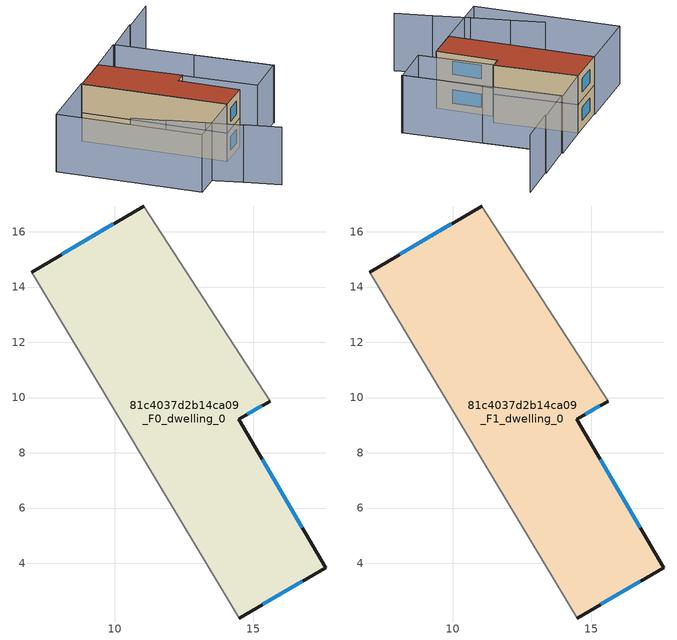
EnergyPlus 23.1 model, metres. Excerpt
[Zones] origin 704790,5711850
81c4037d2b14ca09_F0_dwelling_0
 floor ground (EU_floor_Construction): 11.04,16.94 15.62,9.87 14.49,9.22 17.63,3.84 14.5,2.02 6.99,14.54 z0
 wall outside (EU_wall_Construction): 14.5,2.02 17.63,3.84 14.49,9.22 15.62,9.87 / 11.04,16.94 6.99,14.54 z0:3
 wall adiabatic (EU_wall_Construction): 6.99,14.54 14.5,2.02 / 15.62,9.87 11.04,16.94 z0:3
 window (EU_Window_Construction): 15.35,2.51 16.79,3.35 / 9.95,16.29 8.08,15.19 / 14.79,9.4 15.31,9.7 / 16.78,5.29 15.34,7.77 z0.81:2.19
81c4037d2b14ca09_F1_dwelling_0
 floor to 81c4037d2b14ca09_F0_dwelling_0 (EU_floor_Construction): 11.04,16.94 15.62,9.87 14.49,9.22 17.63,3.84 14.5,2.02 6.99,14.54 z3
 wall outside (EU_wall_Construction): 14.5,2.02 17.63,3.84 14.49,9.22 15.62,9.87 / 11.04,16.94 6.99,14.54 z3:6
 wall adiabatic (EU_wall_Construction): 6.99,14.54 14.5,2.02 / 15.62,9.87 11.04,16.94 z3:6
 window (EU_Window_Construction): 15.35,2.51 16.79,3.35 / 9.95,16.29 8.08,15.19 / 14.79,9.4 15.31,9.7 / 16.78,5.29 15.34,7.77 z3.81:5.19
 roof outside (EU_roof_Construction): 17.63,3.84 14.49,9.22 15.62,9.87 11.04,16.94 6.99,14.54 14.5,2.02 z6
shading: 12.62,-2.6 15.02,-5.37 / 10.2,0.12 12.6,-2.62 / 7.63,2.98 10.16,0.08 / 5.41,5.5 7.62,2.97 / 23.75,5.96 15.24,19.41 / 15.24,19.41 19.29,21.97 / 19.31,21.81 23.28,24.28 / 6.96,14.59 14.5,2.02 / 14.5,2.02 8.19,-1.77 / 8.19,-1.77 0.65,10.8 / 0.65,10.8 6.96,14.59 / 15.16,19.54 23.68,6.05 / 23.68,6.05 19.57,3.45 / 19.57,3.45 11.04,16.94 / 11.04,16.94 15.16,19.54 z0:6
[Building]
EU S2 Campaign: North Axis=0; Terrain=City; Solar Distribution=FullExterior
[Site:Location]
London: Latitude=51.5; Longitude=-0.5; Time Zone=0; Elevation=25
[SizingPeriod:WeatherFileDays]
AnnualSizingPeriod: Begin Month=1; Begin Day of Month=1; End Month=12; End Day of Month=31; Day of Week for Start Day=Monday; Use Weather File Daylight Saving Period=No; Use Weather File Rain and Snow Indicators=No
[MATERIAL]
EU_InternalMass_Material: Roughness=MediumRough; Thickness=0.1; Conductivity=1; Density=1800; Specific Heat=900; Thermal Absorptance=0.9; Solar Absorptance=0.7; Visible Absorptance=0.7
[MATERIAL:NOMASS] Roughness=MediumRough; Thermal Absorptance=0.9; Solar Absorptance=0.7; Visible Absorptance=0.7
Name | Thermal Resistance
EU_wall_NoMass | 0.555556
EU_roof_NoMass | 0.510204
EU_floor_NoMass | 1.68919
[WINDOWMATERIAL:SIMPLEGLAZINGSYSTEM]
EU_Window_SimpleGlazing: UFactor=3.96; Solar Heat Gain Coefficient=0.85; Visible Transmittance=0.85
[CONSTRUCTION]
EU_wall_Construction: EU_wall_NoMass
EU_roof_Construction: EU_roof_NoMass
EU_floor_Construction: EU_floor_NoMass
EU_Window_Construction: EU_Window_SimpleGlazing
EU_InternalMass_Construction: EU_InternalMass_Material
[ZONE] Type=1; Multiplier=1; Ceiling Height=autocalculate; Floor Area=autocalculate; Part of Total Floor Area=Yes
Name | Volume
81c4037d2b14ca09_F0_dwelling_0 | 190.467
81c4037d2b14ca09_F1_dwelling_0 | 190.466
[INTERNALMASS] Construction=EU_InternalMass_Construction; Surface Area=63.489
Name | Zone or ZoneList
81c4037d2b14ca09_F0_dwelling_0_EU_InternalMass | 81c4037d2b14ca09_F0_dwelling_0
81c4037d2b14ca09_F1_dwelling_0_EU_InternalMass | 81c4037d2b14ca09_F1_dwelling_0
[OTHEREQUIPMENT] Fuel Type=Electricity; Design Level Calculation Method=Watts/Area; Power per Zone Floor Area=1; Fraction Latent=0; Fraction Radiant=0; Fraction Lost=0; Carbon Dioxide Generation Rate=0; EndUse Subcategory=EU_Step8_InternalGains
Name | Zone or ZoneList or Space or SpaceList | Schedule
EU_Step8_InternalGain_81c4037d2b14ca09_F0_dwelling_0_f000 | 81c4037d2b14ca09_F0_dwelling_0 | EU_Step8_GainSchedule_81c4037d2b14ca09_F0_dwelling_0_f000
EU_Step8_InternalGain_81c4037d2b14ca09_F1_dwelling_0_f000 | 81c4037d2b14ca09_F1_dwelling_0 | EU_Step8_GainSchedule_81c4037d2b14ca09_F1_dwelling_0_f000
[ZONEVENTILATION:DESIGNFLOWRATE] Schedule=EU_AlwaysOn; Design Flow Rate Calculation Method=AirChanges/Hour; Air Changes per Hour=0.48; Ventilation Type=Natural; Fan Pressure Rise=0; Fan Total Efficiency=1; Constant Term Coefficient=1; Temperature Term Coefficient=0; Velocity Term Coefficient=0; Velocity Squared Term Coefficient=0; Minimum Indoor Temperature=-100; Maximum Indoor Temperature=100; Delta Temperature=-100; Minimum Outdoor Temperature=-100; Maximum Outdoor Temperature=100; Maximum Wind Speed=40
Name | Zone or ZoneList or Space or SpaceList
EU_ConstantAir_81c4037d2b14ca09_F0_dwelling_0 | 81c4037d2b14ca09_F0_dwelling_0
EU_ConstantAir_81c4037d2b14ca09_F1_dwelling_0 | 81c4037d2b14ca09_F1_dwelling_0
[HVACTEMPLATE:THERMOSTAT] Constant Heating Setpoint=20; Constant Cooling Setpoint=50
EU_HeatOnly_81c4037d2b14ca09_F0_dwelling_0; EU_HeatOnly_81c4037d2b14ca09_F1_dwelling_0
[HVACTEMPLATE:ZONE:IDEALLOADSAIRSYSTEM] System Availability Schedule=EU_AlwaysOn; Maximum Heating Supply Air Temperature=50; Minimum Cooling Supply Air Temperature=13; Maximum Heating Supply Air Humidity Ratio=0.0156; Minimum Cooling Supply Air Humidity Ratio=0.0077; Heating Limit=NoLimit; Cooling Limit=NoLimit; Heating Availability Schedule=EU_AlwaysOn; Cooling Availability Schedule=EU_CoolingOff; Dehumidification Control Type=ConstantSensibleHeatRatio; Cooling Sensible Heat Ratio=0.7; Dehumidification Setpoint=60; Humidification Control Type=None; Humidification Setpoint=30; Outdoor Air Method=None; Outdoor Air Flow Rate per Person=0.00944; Outdoor Air Flow Rate per Zone Floor Area=0; Outdoor Air Flow Rate per Zone=0; Demand Controlled Ventilation Type=None; Outdoor Air Economizer Type=NoEconomizer; Heat Recovery Type=None; Sensible Heat Recovery Effectiveness=0.7; Latent Heat Recovery Effectiveness=0.65
Name | Template Thermostat
81c4037d2b14ca09_F0_dwelling_0 | EU_HeatOnly_81c4037d2b14ca09_F0_dwelling_0
81c4037d2b14ca09_F1_dwelling_0 | EU_HeatOnly_81c4037d2b14ca09_F1_dwelling_0
[SIZING:ZONE] Zone Cooling Design Supply Air Temperature Input Method=SupplyAirTemperature; Zone Cooling Design Supply Air Temperature=13; Zone Heating Design Supply Air Temperature Input Method=SupplyAirTemperature; Zone Heating Design Supply Air Temperature=50; Zone Cooling Design Supply Air Humidity Ratio=0.008; Zone Heating Design Supply Air Humidity Ratio=0.008; Cooling Design Air Flow Method=DesignDay; Cooling Design Air Flow Rate=0; Cooling Minimum Air Flow per Zone Floor Area=0.000762; Cooling Minimum Air Flow=0; Cooling Minimum Air Flow Fraction=0.2; Heating Design Air Flow Method=DesignDay; Heating Design Air Flow Rate=0; Heating Maximum Air Flow per Zone Floor Area=0.002032; Heating Maximum Air Flow=0.141576; Heating Maximum Air Flow Fraction=0.3; Account for Dedicated Outdoor Air System=No; Dedicated Outdoor Air System Control Strategy=NeutralSupplyAir; Dedicated Outdoor Air Low Setpoint Temperature for Design=autosize; Dedicated Outdoor Air High Setpoint Temperature for Design=autosize; Zone Load Sizing Method=Sensible Load Only No Latent Load; Zone Latent Cooling Design Supply Air Humidity Ratio Input Method=HumidityRatioDifference; Zone Cooling Design Supply Air Humidity Ratio Difference=0.005; Zone Latent Heating Design Supply Air Humidity Ratio Input Method=HumidityRatioDifference; Zone Humidification Design Supply Air Humidity Ratio Difference=0.005
81c4037d2b14ca09_F0_dwelling_0; 81c4037d2b14ca09_F1_dwelling_0
[SCHEDULE:CONSTANT]
Name | Hourly Value
EU_AlwaysOn | 1
EU_CoolingOff | 0
[SCHEDULE:FILE] Column Number=1; Rows to Skip at Top=0; Number of Hours of Data=8760; Column Separator=Comma; Interpolate to Timestep=No; Minutes per Item=60; Adjust Schedule for Daylight Savings=Yes
Name | File
EU_Step8_GainSchedule_81c4037d2b14ca09_F0_dwelling_0_f000 | ../../schedules/81c4037d2b14ca09/81c4037d2b14ca09_F0_dwelling_0_f000_gain.csv
EU_Step8_GainSchedule_81c4037d2b14ca09_F1_dwelling_0_f000 | ../../schedules/81c4037d2b14ca09/81c4037d2b14ca09_F1_dwelling_0_f000_gain.csv
